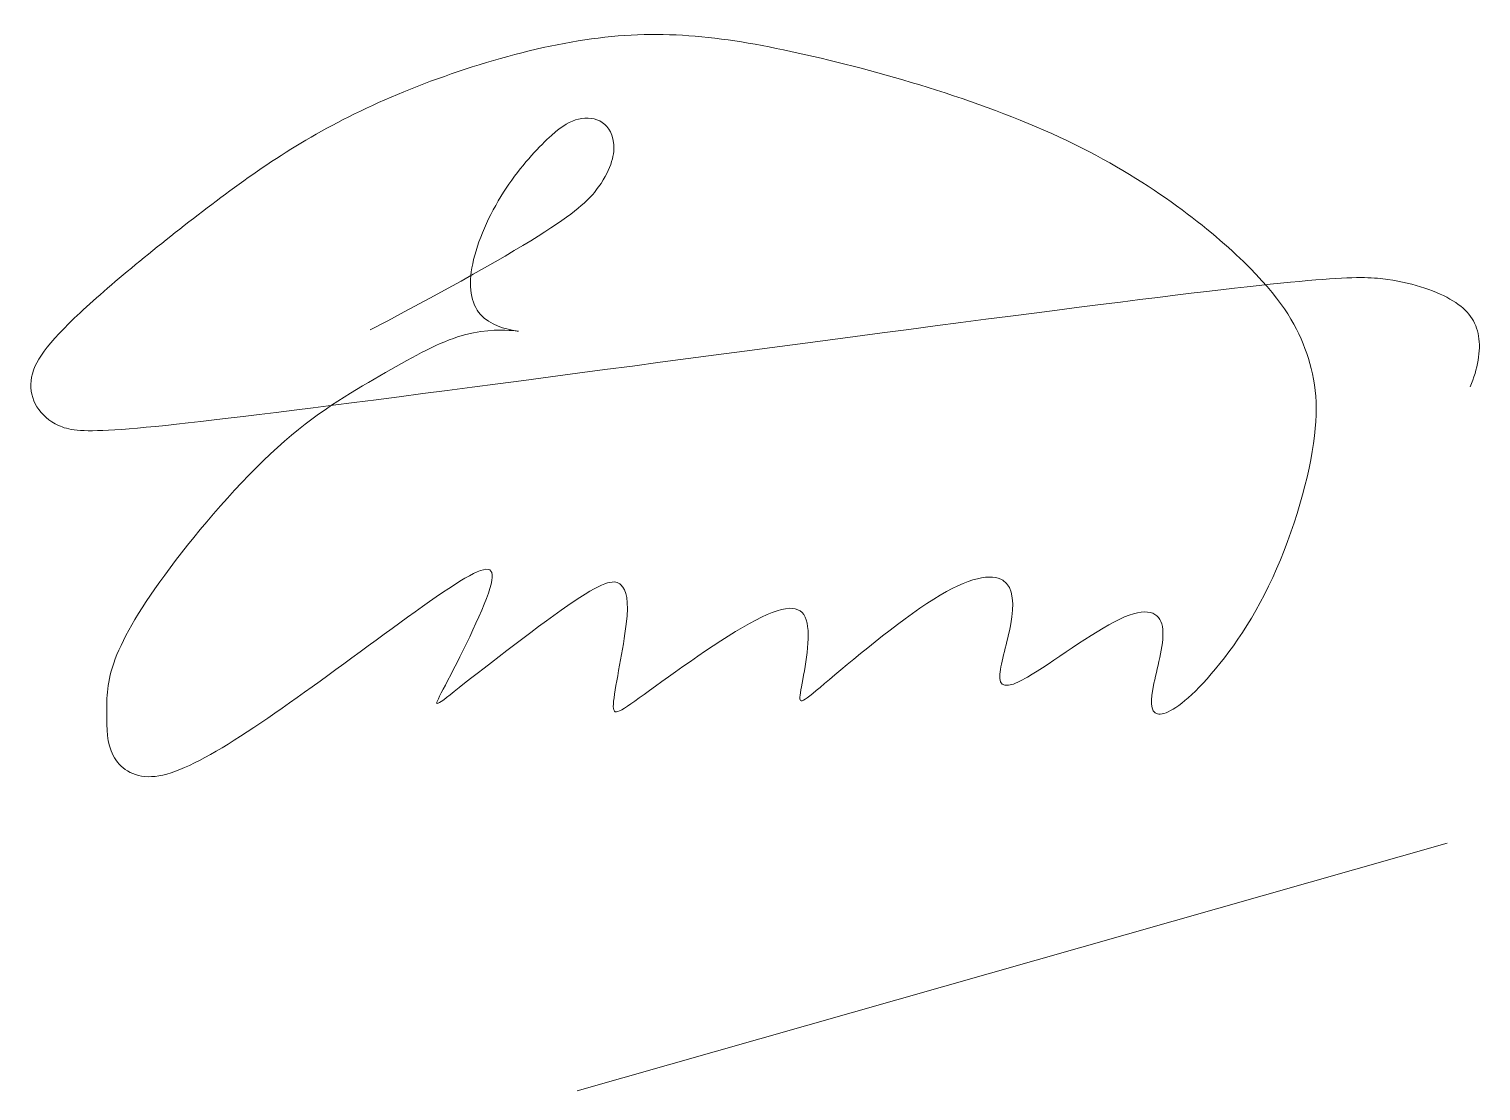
# Model space of a CAD drawing. Header units: millimetres. Extents: x 4.41 to 10.58, y 0.3 to 4.82.
import ezdxf

# ---------------------------------------------------------------- set-up
doc = ezdxf.new("R2010")
doc.units = ezdxf.units.MM

msp = doc.modelspace()

# ---------------------------------------------------------------- linework, layer by layer
at = {"color": 5, "lineweight": 15}
msp.add_line((6.7352, 0.3034), (10.432, 1.3562), dxfattribs=at)
msp.add_open_spline([(5.8555, 3.5387), (6.6665, 3.9653), (6.8709, 4.1661), (6.9071, 4.35), (6.8374, 4.442), (6.7259, 4.442), (6.6255, 4.3751), (6.4107, 4.141), (6.2601, 3.801), (6.2936, 3.5752), (6.5055, 3.525), (6.4812, 3.539), (6.2406, 3.539), (5.9153, 3.3562), (5.4746, 3.0976), (4.9542, 2.4884), (4.7354, 2.1108), (4.7354, 1.9064), (4.7354, 1.719), (4.9002, 1.5941), (5.2184, 1.7417), (5.7326, 2.1079), (6.3121, 2.5423), (6.4371, 2.5423), (6.1246, 1.9262), (6.1133, 1.9262), (6.8206, 2.477), (6.9343, 2.477), (6.9655, 2.3436), (6.8633, 1.8751), (6.9201, 1.9177), (7.5706, 2.389), (7.7581, 2.3578), (7.6672, 1.9348), (7.685, 1.9503), (8.3054, 2.4736), (8.5917, 2.5194), (8.5917, 2.2933), (8.5058, 2.0415), (8.5717, 1.9872), (9.1014, 2.3878), (9.2646, 2.3162), (9.1701, 2.0101), (9.1701, 1.867), (9.3505, 1.9614), (9.6946, 2.4049), (9.9104, 3.1157), (9.8483, 3.4638), (9.6609, 3.7824), (8.9027, 4.3802), (7.623, 4.7554), (6.8411, 4.8485), (5.7892, 4.5043), (5.1889, 4.0904), (4.5466, 3.5648), (4.3604, 3.3183), (4.4954, 3.0951), (4.8445, 3.0951), (9.8057, 3.7695), (10.1967, 3.7695), (10.488, 3.6691), (10.5886, 3.5276), (10.5623, 3.3723), (10.5291, 3.297)], degree=3, dxfattribs=at)

doc.saveas('drawing.dxf')
